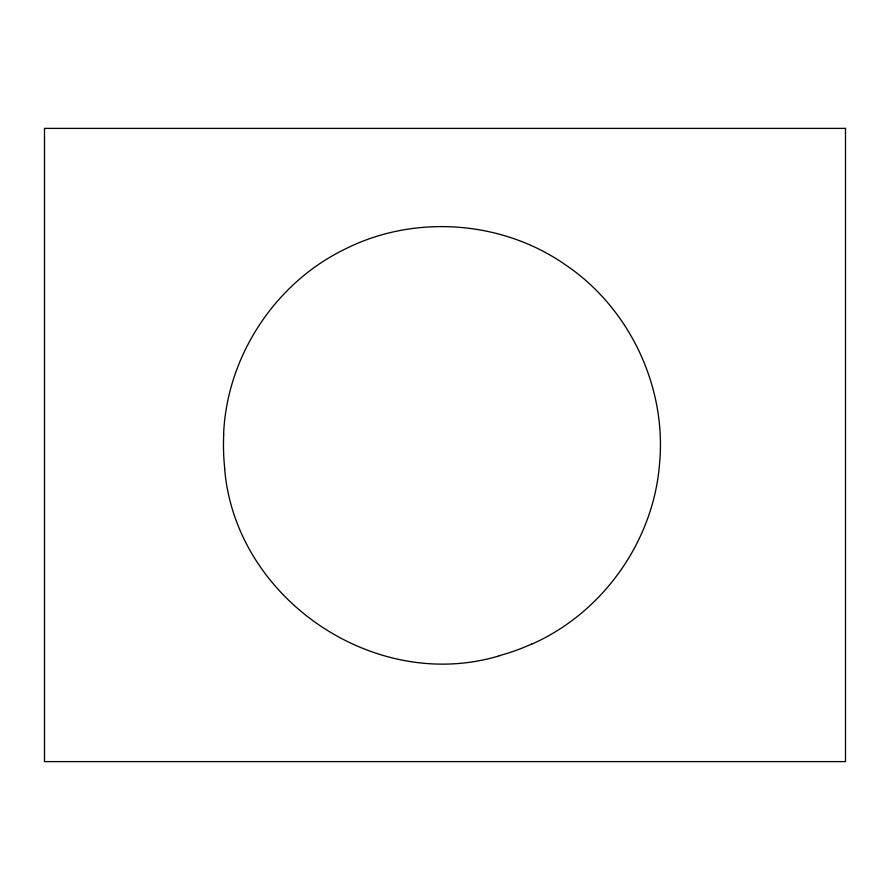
<?xml version="1.0" encoding="UTF-8"?>
<svg xmlns="http://www.w3.org/2000/svg" width="890" height="890" viewBox="0 0 890 890"><rect width="100%" height="100%" fill="white"/><g stroke="black" fill="none" stroke-linecap="round" stroke-linejoin="round"><path stroke-width="1.33" d="M223.601 434.442C226.661 356.923 274.676 283.398 344.419 249.422C413.55 214.212 501.159 220.175 564.883 264.43C629.386 307.551 666.977 386.894 659.512 464.124C653.405 541.465 602.541 613.043 531.519 644.249M499.245 655.83C374.568 693.432 235.249 598.503 224.636 468.707M531.464 644.138A196.623 176.765 -19.7 0 1 499.212 655.707M224.758 468.696A196.623 176.765 88.3 0 1 223.724 434.454M845.5 128.383L44.5 128.383L44.5 761.618L845.5 761.618L845.5 128.383"/></g></svg>
